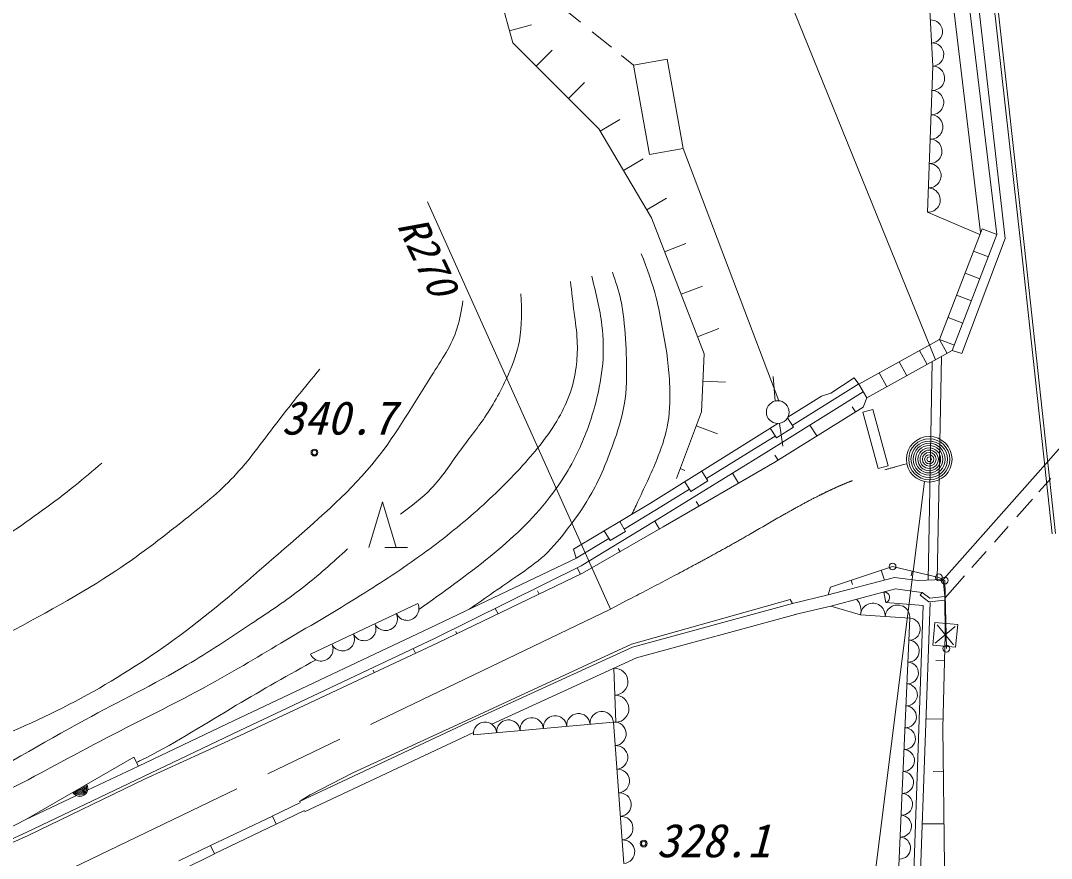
# Model space of a CAD drawing. Units: millimetres, scale not verified. Extents: x 40000 to 680000, y 20000 to 380000.
# Drawn here: x 289348 to 334512, y 276011 to 312716 of the extents above; entities that cross this region are included whole.
import ezdxf
from ezdxf.enums import TextEntityAlignment as Align

# ---------------------------------------------------------------- set-up
doc = ezdxf.new("R2010")
doc.units = ezdxf.units.MM
doc.header["$LTSCALE"] = 1000
doc.linetypes.add('CHAIN', pattern=[18.5, 12, -1.5, 3.5, -1.5])
for name, color, linetype, lineweight in [('M-BGD', 7, 'Continuous', 13), ('M-BMK', 2, 'CHAIN', 13), ('M-BMK-SRVR', 3, 'Continuous', 13), ('M-STR-HTXT', 7, 'Continuous', 13)]:
    doc.layers.add(name, color=color, linetype=linetype, lineweight=lineweight)
doc.styles.add('ＭＳ ゴシック', font='')
doc.styles.get('ＭＳ ゴシック').set_extended_font_data('MS Gothic')

msp = doc.modelspace()

# ---------------------------------------------------------------- linework, layer by layer
at = {"layer": 'M-BGD'}
for p, q in [((329438, 297852), (317667, 326862)), ((333189, 302757), (330745, 324667)), ((333338, 302773), (330894, 324683)), ((309208, 318063), (310910, 311741)), ((329319, 310726), (329033, 315774)), ((330201, 313436), (331412, 303427)), ((330896, 313518), (332128, 303338)), ((331301, 313532), (332484, 303177)), ((313875, 312649), (313213, 313183)), ((311733, 312529), (310768, 312269)), ((315234, 311553), (314396, 312229)), ((310910, 311741), (314679, 307972)), ((312644, 311421), (311937, 310714)), ((316207, 310769), (315678, 311195)), ((317684, 311031), (316207, 310769)), ((316902, 306849), (316207, 310769)), ((318379, 307111), (317684, 311031)), ((329086, 304321), (329319, 310726)), ((314059, 310007), (313351, 309300)), ((315601, 308377), (314742, 307867)), ((314679, 307972), (316989, 304082)), ((347166, 307859), (329690, 288147)), ((318379, 307111), (316902, 306849)), ((322566, 296060), (318379, 307111)), ((316622, 306657), (315763, 306147)), ((317644, 304938), (316784, 304427)), ((316989, 304082), (319299, 298124)), ((329086, 304321), (331378, 303338)), ((331475, 303590), (329610, 298746)), ((332128, 303338), (331475, 303590)), ((332128, 303338), (330171, 298257)), ((332484, 303177), (330587, 298130)), ((318499, 302953), (317567, 302592)), ((331755, 302369), (331102, 302621)), ((334541, 290233), (333189, 302757)), ((334690, 290250), (333338, 302773)), ((331382, 301401), (330729, 301652)), ((319222, 301088), (318290, 300727)), ((331009, 300432), (330356, 300684)), ((330636, 299463), (329983, 299715)), ((319945, 299224), (319013, 298862)), ((329610, 298746), (326081, 296795)), ((330263, 298495), (329610, 298746)), ((329948, 298134), (329610, 298746)), ((319299, 298124), (319177, 295571)), ((330171, 298257), (326420, 296183)), ((329066, 297646), (328728, 298258)), ((330587, 298130), (330171, 298257)), ((328184, 297158), (327845, 297771)), ((329111, 288207), (329293, 297771)), ((329511, 288225), (329697, 297995)), ((327302, 296670), (326963, 297283)), ((320240, 296869), (319241, 296917)), ((322405, 296047), (322323, 297119)), ((326074, 296808), (323159, 294982)), ((324854, 296400), (325873, 297071)), ((326081, 296795), (325873, 297071)), ((326420, 296183), (326081, 296795)), ((326268, 296457), (322101, 293848)), ((324445, 296260), (324854, 296400)), ((322970, 295338), (324445, 296260)), ((326420, 296183), (326265, 295786)), ((319177, 295571), (318083, 292653)), ((326265, 295786), (322393, 293370)), ((325789, 295800), (325929, 295576)), ((326254, 295557), (326688, 295675)), ((326925, 293097), (326254, 295557)), ((326688, 295675), (327359, 293216)), ((316948, 291571), (322529, 295062)), ((319884, 294609), (318948, 294960)), ((322598, 295067), (322747, 294078)), ((323211, 294898), (322954, 295309)), ((323933, 294995), (324232, 294517)), ((322409, 294513), (321890, 294188)), ((322461, 294430), (322196, 294854)), ((323211, 294898), (322461, 294430)), ((321890, 294188), (319402, 292651)), ((322101, 293848), (317419, 290956)), ((322395, 293683), (322535, 293458)), ((322393, 293370), (317507, 290530)), ((327359, 293216), (326925, 293097)), ((318455, 293009), (318246, 293087)), ((319462, 292554), (319197, 292978)), ((320537, 292882), (320808, 292448)), ((318712, 292085), (318447, 292509)), ((319462, 292554), (318712, 292085)), ((334482, 292648), (333966, 292066)), ((318649, 292186), (317210, 291297)), ((304607, 289629), (305207, 291629)), ((305207, 291629), (305807, 289629)), ((313572, 289557), (316948, 291571)), ((318948, 291652), (319078, 291443)), ((333679, 291742), (332994, 290969)), ((317419, 290956), (313904, 288826)), ((317210, 291297), (315793, 290438)), ((317507, 290530), (313970, 288503)), ((315854, 290336), (315597, 290765)), ((317132, 290782), (317347, 290438)), ((332619, 290546), (332012, 289862)), ((315120, 290031), (313697, 289168)), ((315178, 289933), (314922, 290362)), ((315854, 290336), (315178, 289933)), ((305307, 289629), (306307, 289629)), ((313572, 289557), (313697, 289168)), ((315523, 289584), (315611, 289443)), ((313727, 289185), (307264, 286098)), ((331651, 289455), (331026, 288749)), ((313904, 288826), (307478, 285646)), ((313728, 288739), (313876, 288458)), ((324833, 287893), (327553, 288799)), ((327199, 288206), (327056, 288634)), ((327553, 288799), (329582, 288321)), ((328370, 288393), (328418, 288595)), ((313970, 288503), (307635, 285457)), ((324733, 287551), (327644, 288324)), ((325796, 288005), (325733, 288193)), ((327644, 288324), (328676, 288189)), ((328676, 288189), (329777, 288236)), ((329839, 288185), (329582, 288321)), ((329777, 288236), (329842, 287480)), ((329839, 288185), (329911, 285203)), ((330706, 288389), (329857, 287432)), ((312001, 287727), (312072, 287591)), ((324733, 287551), (324833, 287893)), ((324848, 287064), (327677, 287815)), ((327677, 287815), (328611, 287693)), ((328611, 287693), (328850, 287657)), ((316116, 285397), (323068, 287351)), ((323068, 287351), (323162, 287179)), ((323162, 287179), (324733, 287551)), ((327264, 287218), (327167, 287680)), ((328850, 287657), (328760, 287537)), ((329143, 287251), (328760, 287537)), ((329185, 287407), (328850, 287657)), ((329859, 287331), (329143, 287251)), ((329842, 287480), (329185, 287407)), ((329862, 285805), (329842, 287480)), ((302046, 284954), (306751, 287183)), ((310142, 286965), (310269, 286723)), ((316162, 285265), (323162, 287179)), ((323278, 286693), (324848, 287065)), ((326148, 286688), (324848, 287065)), ((327264, 287218), (328891, 287094)), ((328891, 287094), (328462, 274863)), ((329196, 287223), (328762, 274851)), ((316333, 284794), (323294, 286697)), ((328309, 286531), (326148, 286688)), ((327799, 275025), (328309, 286531)), ((329410, 286349), (329318, 285353)), ((330406, 286257), (329410, 286349)), ((307264, 286098), (298711, 282047)), ((308412, 285957), (308465, 285856)), ((329426, 285444), (330297, 286167)), ((330223, 285370), (329500, 286240)), ((330313, 285261), (330406, 286257)), ((307478, 285646), (298926, 281595)), ((298965, 281401), (307635, 285457)), ((329762, 281735), (329862, 285805)), ((306548, 285206), (306656, 284999)), ((308881, 282054), (316116, 285397)), ((308941, 281959), (316162, 285265)), ((329318, 285353), (330313, 285261)), ((309994, 281891), (316333, 284794)), ((329442, 284677), (329834, 284667)), ((304789, 284254), (304843, 284151)), ((315429, 281976), (315347, 284342)), ((315429, 281976), (315347, 284342)), ((298711, 282047), (294519, 280057)), ((308941, 281959), (301569, 278498)), ((303911, 279761), (308881, 282054)), ((315322, 281985), (309187, 281425)), ((315775, 275783), (315322, 281985)), ((329017, 282127), (329771, 282108)), ((298926, 281595), (294734, 279605)), ((294802, 279494), (298965, 281401)), ((309187, 281522), (301781, 278045)), ((329823, 275689), (329762, 281735)), ((289581, 277718), (294302, 280440)), ((294518, 280057), (292282, 278997)), ((294519, 280057), (294302, 280440)), ((294734, 279605), (289620, 277164)), ((302039, 278802), (303911, 279761)), ((329330, 279824), (329781, 279829)), ((289677, 277006), (294802, 279494)), ((291790, 278764), (289581, 277718)), ((301569, 278498), (302039, 278802)), ((300377, 277866), (301609, 278466)), ((297663, 276569), (300380, 277867)), ((300380, 277867), (300552, 277506)), ((300552, 277506), (301784, 278106)), ((286421, 276098), (289581, 277718)), ((297836, 276208), (300552, 277506)), ((328855, 277521), (329804, 277530)), ((288724, 276744), (289620, 277164)), ((289677, 277006), (288832, 276634)), ((296280, 275901), (297663, 276569)), ((297663, 276569), (297841, 276210)), ((296334, 275464), (297841, 276210))]:
    msp.add_line(p, q, dxfattribs=at)
for centre, radius in [((322523, 295562), 500), ((302223, 293791), 150), ((302223, 293791), 100), ((327553, 288799), 150), ((329582, 288321), 150), ((329839, 288185), 150), ((329911, 285203), 150), ((316648, 276661), 150), ((316648, 276661), 100)]:
    msp.add_circle(centre, radius, dxfattribs=at)
for centre, radius, start, end in [((329233, 312240), 506, 273.2435, 93.2435), ((329290, 311231), 506, 273.2435, 93.2435), ((329299, 310192), 534, 267.9222, 87.9222), ((329261, 309125), 534, 267.9222, 87.9222), ((329222, 308057), 534, 267.9222, 87.9222), ((329183, 306990), 534, 267.9222, 87.9222), ((329144, 305922), 534, 267.9222, 87.9222), ((329106, 304855), 534, 267.9222, 87.9222), ((325498, 286876), 677, 343.8331, 45.8819), ((327191, 287444), 237, 288.0945, 95.7424), ((306280, 286960), 521, 205.3442, 25.3442), ((326688, 286648), 542, 355.8529, 175.8529), ((327769, 286570), 542, 355.8529, 175.8529), ((305339, 286514), 521, 205.3442, 25.3442), ((328288, 286052), 480, 267.4617, 87.4617), ((304398, 286069), 521, 205.3442, 25.3442), ((303457, 285623), 521, 205.3442, 25.3442), ((328245, 285093), 480, 267.4617, 87.4617), ((302516, 285177), 521, 205.3442, 25.3442), ((328203, 284134), 480, 267.4617, 87.4617), ((315367, 283751), 592, 271.9823, 91.9823), ((328160, 283175), 480, 267.4617, 87.4617), ((315408, 282567), 592, 271.9823, 91.9823), ((313788, 281845), 513, 5.2173, 185.2173), ((314811, 281938), 513, 5.2173, 185.2173), ((328118, 282216), 480, 267.4617, 87.4617), ((309698, 281471), 513, 5.2173, 185.2173), ((310721, 281565), 513, 5.2173, 185.2173), ((311743, 281658), 513, 5.2173, 185.2173), ((312766, 281751), 513, 5.2173, 185.2173), ((315360, 281468), 518, 274.1793, 94.1793), ((328075, 281258), 480, 267.4617, 87.4617), ((315435, 280434), 518, 274.1793, 94.1793), ((328033, 280299), 480, 267.4617, 87.4617), ((315511, 279401), 518, 274.1793, 94.1793), ((327990, 279340), 480, 267.4617, 87.4617), ((291942, 279079), 350, 209.9726, 29.9726), ((291942, 279079), 300, 209.9726, 29.9726), ((291942, 279079), 250, 209.9726, 29.9726), ((291942, 279079), 200, 209.9726, 29.9726), ((291942, 279079), 150, 209.9726, 29.9726), ((291942, 279079), 100, 209.9726, 29.9726), ((291942, 279079), 50, 209.9726, 29.9726), ((315586, 278367), 518, 274.1793, 94.1793), ((327948, 278381), 480, 267.4617, 87.4617), ((315662, 277333), 518, 274.1793, 94.1793), ((327905, 277422), 480, 267.4617, 87.4617), ((327863, 276463), 480, 267.4617, 87.4617), ((315737, 276300), 518, 274.1793, 94.1793)]:
    msp.add_arc(centre, radius, start, end, dxfattribs=at)
for points, knots in [([(316136, 291087), (316230, 291291), (316324, 291496), (316419, 291699), (316719, 292342), (317030, 292979), (317288, 293642), (317471, 294113), (317627, 294598), (317712, 295094), (317811, 295674), (317813, 296270), (317782, 296860), (317762, 297245), (317729, 297627), (317678, 298007), (317621, 298435), (317543, 298861), (317465, 299286), (317385, 299715), (317306, 300143), (317197, 300564), (317027, 301223), (316785, 301862), (316542, 302502)], [0, 0, 0, 0, 1, 1, 1, 2, 2, 2, 3, 3, 3, 4, 4, 4, 5, 5, 5, 6, 6, 6, 7, 7, 7, 8, 8, 8, 8]), ([(309007, 286931), (309717, 287423), (310427, 287915), (311141, 288408), (311542, 288685), (311943, 288961), (312299, 289288), (312688, 289645), (313022, 290061), (313344, 290486), (313720, 290983), (314079, 291491), (314381, 292031), (314753, 292697), (315039, 293411), (315299, 294135), (315506, 294709), (315697, 295288), (315798, 295883), (315909, 296541), (315910, 297218), (315890, 297890), (315872, 298481), (315839, 299067), (315773, 299652), (315743, 299920), (315706, 300188), (315649, 300451), (315558, 300876), (315417, 301288), (315276, 301700)], [0, 0, 0, 0, 1, 1, 1, 2, 2, 2, 3, 3, 3, 4, 4, 4, 5, 5, 5, 6, 6, 6, 7, 7, 7, 8, 8, 8, 9, 9, 9, 10, 10, 10, 10]), ([(285375, 277209), (285438, 277250), (285500, 277290), (285565, 277327), (285707, 277411), (285857, 277483), (286004, 277558), (286152, 277633), (286298, 277711), (286445, 277788), (287324, 278250), (288212, 278697), (289093, 279155), (290641, 279961), (292168, 280805), (293720, 281604), (294963, 282244), (296222, 282857), (297449, 283526), (298566, 284135), (299656, 284790), (300751, 285439), (301925, 286135), (303104, 286823), (304262, 287544), (305177, 288113), (306080, 288703), (306952, 289337), (307780, 289939), (308580, 290579), (309345, 291258), (310089, 291919), (310801, 292616), (311466, 293361), (312044, 294007), (312587, 294691), (313000, 295451), (313196, 295812), (313363, 296191), (313484, 296584), (313592, 296933), (313662, 297294), (313702, 297658), (313741, 298004), (313751, 298353), (313734, 298701), (313714, 299111), (313655, 299519), (313602, 299928), (313543, 300381), (313491, 300834), (313440, 301288)], [0, 0, 0, 0, 1, 1, 1, 2, 2, 2, 3, 3, 3, 4, 4, 4, 5, 5, 5, 6, 6, 6, 7, 7, 7, 8, 8, 8, 9, 9, 9, 10, 10, 10, 11, 11, 11, 12, 12, 12, 13, 13, 13, 14, 14, 14, 15, 15, 15, 16, 16, 16, 17, 17, 17, 17]), ([(306799, 286918), (307856, 287667), (308914, 288417), (309921, 289239), (310866, 290009), (311767, 290844), (312514, 291805), (313045, 292489), (313499, 293237), (313858, 294025), (314155, 294675), (314388, 295353), (314565, 296045), (314702, 296582), (314806, 297129), (314851, 297681), (314898, 298241), (314884, 298807), (314816, 299365), (314729, 300094), (314550, 300807), (314371, 301521)], [0, 0, 0, 0, 1, 1, 1, 2, 2, 2, 3, 3, 3, 4, 4, 4, 5, 5, 5, 6, 6, 6, 7, 7, 7, 7]), ([(269155, 273657), (270543, 274350), (271930, 275043), (273346, 275672), (275081, 276441), (276858, 277112), (278636, 277777), (280431, 278449), (282226, 279113), (284033, 279748), (285508, 280266), (286991, 280764), (288439, 281354), (289936, 281963), (291395, 282670), (292799, 283475), (294192, 284273), (295531, 285167), (296805, 286139), (298313, 287290), (299729, 288550), (301167, 289808), (302502, 290977), (303857, 292144), (304944, 293515), (305841, 294645), (306557, 295914), (307352, 297156), (307787, 297836), (308247, 298508), (308483, 299260), (308602, 299640), (308664, 300040), (308727, 300440)], [0, 0, 0, 0, 1, 1, 1, 2, 2, 2, 3, 3, 3, 4, 4, 4, 5, 5, 5, 6, 6, 6, 7, 7, 7, 8, 8, 8, 9, 9, 9, 10, 10, 10, 11, 11, 11, 11]), ([(305993, 291095), (306466, 291445), (306938, 291795), (307338, 292214), (307802, 292698), (308169, 293273), (308567, 293822), (308939, 294334), (309337, 294822), (309690, 295342), (310090, 295932), (310431, 296564), (310720, 297224), (310928, 297698), (311109, 298186), (311203, 298688), (311328, 299357), (311298, 300050), (311267, 300743)], [0, 0, 0, 0, 1, 1, 1, 2, 2, 2, 3, 3, 3, 4, 4, 4, 5, 5, 5, 6, 6, 6, 6]), ([(302452, 297445), (301797, 296644), (301142, 295843), (300513, 295017), (299921, 294239), (299352, 293440), (298684, 292733), (298040, 292052), (297303, 291457), (296563, 290870), (295504, 290031), (294438, 289209), (293315, 288472), (291650, 287379), (289860, 286473), (288119, 285493), (286779, 284739), (285468, 283941), (284160, 283137), (282500, 282116), (280844, 281087), (279156, 280112), (277560, 279190), (275935, 278318), (274280, 277506), (272616, 276690), (270921, 275934), (269198, 275253), (267156, 274446), (265075, 273743), (263002, 273017), (260123, 272009), (257261, 270955), (254400, 269896), (252243, 269098), (250086, 268296), (247887, 267614), (246287, 267118), (244664, 266685), (243023, 266360), (240900, 265939), (238746, 265699), (236603, 265352), (234423, 264999), (232254, 264536), (230063, 264381), (228145, 264245), (226210, 264345), (224275, 264446)], [0, 0, 0, 0, 1, 1, 1, 2, 2, 2, 3, 3, 3, 4, 4, 4, 5, 5, 5, 6, 6, 6, 7, 7, 7, 8, 8, 8, 9, 9, 9, 10, 10, 10, 11, 11, 11, 12, 12, 12, 13, 13, 13, 14, 14, 14, 15, 15, 15, 16, 16, 16, 16]), ([(263902, 274819), (264958, 275390), (266014, 275961), (267066, 276537), (268494, 277318), (269916, 278110), (271326, 278922), (272294, 279479), (273256, 280046), (274207, 280633), (275437, 281393), (276648, 282187), (277874, 282954), (278854, 283568), (279845, 284164), (280830, 284771), (281342, 285086), (281853, 285404), (282358, 285731), (283489, 286464), (284588, 287244), (285691, 288020), (286740, 288758), (287792, 289492), (288845, 290227), (289827, 290913), (290810, 291600), (291742, 292352), (292137, 292670), (292523, 293000), (292909, 293331)], [0, 0, 0, 0, 1, 1, 1, 2, 2, 2, 3, 3, 3, 4, 4, 4, 5, 5, 5, 6, 6, 6, 7, 7, 7, 8, 8, 8, 9, 9, 9, 10, 10, 10, 10]), ([(233603, 261899), (235375, 262145), (237147, 262392), (238921, 262627), (240302, 262809), (241685, 262985), (243057, 263226), (244203, 263427), (245342, 263674), (246463, 263981), (247686, 264316), (248888, 264722), (250097, 265104), (251349, 265501), (252608, 265871), (253858, 266273), (255096, 266671), (256324, 267099), (257553, 267526), (258935, 268006), (260317, 268484), (261693, 268981), (263014, 269458), (264328, 269951), (265640, 270453), (266773, 270887), (267903, 271327), (269034, 271764), (270204, 272216), (271375, 272664), (272534, 273141), (273659, 273604), (274773, 274093), (275906, 274537), (277050, 274986), (278213, 275389), (279342, 275870), (280478, 276355), (281579, 276918), (282711, 277416), (283967, 277969), (285261, 278441), (286505, 279013), (288454, 279910), (290283, 281055), (292173, 282082), (293659, 282890), (295183, 283626), (296635, 284485), (297598, 285054), (298529, 285677), (299463, 286297), (300222, 286801), (300982, 287303), (301698, 287862), (302383, 288397), (303028, 288984), (303672, 289571)], [0, 0, 0, 0, 1, 1, 1, 2, 2, 2, 3, 3, 3, 4, 4, 4, 5, 5, 5, 6, 6, 6, 7, 7, 7, 8, 8, 8, 9, 9, 9, 10, 10, 10, 11, 11, 11, 12, 12, 12, 13, 13, 13, 14, 14, 14, 15, 15, 15, 16, 16, 16, 17, 17, 17, 18, 18, 18, 19, 19, 19, 19]), ([(294465, 280231), (294593, 280294), (294721, 280358), (294848, 280422), (296205, 281111), (297488, 281937), (298796, 282717), (299948, 283404), (301120, 284056), (302291, 284708)], [0, 0, 0, 0, 1, 1, 1, 2, 2, 2, 3, 3, 3, 3])]:
    msp.add_open_spline(points, degree=3, knots=knots, dxfattribs=at)
at = {"layer": 'M-BMK'}
msp.add_line((288015, 273860), (315193, 286937), dxfattribs=at)
msp.add_open_spline([(315193, 286937), (317235, 287994), (319277, 289052), (321285, 290204), (322851, 291103), (324396, 292059), (326080, 292670), (326764, 292918), (327472, 293109), (328179, 293300)], degree=3, knots=[0, 0, 0, 0, 1, 1, 1, 2, 2, 2, 3, 3, 3, 3], dxfattribs=at)
at = {"layer": 'M-BMK-SRVR'}
msp.add_line((322505, 241456), (328958, 292517), dxfattribs=at)
for radius in [1000, 900, 800, 700, 600, 500, 400, 300, 200, 100]:
    msp.add_circle((329159, 293497), radius, dxfattribs=at)
at = {"layer": 'M-STR-HTXT'}
msp.add_line((315193, 286937), (307178, 304774), dxfattribs=at)

# ---------------------------------------------------------------- texts
at = {"layer": 'M-BGD', "style": 'ＭＳ ゴシック', "oblique": 15}
for s, p in [('340.7', (300773, 294136)), ('328.1', (317203, 275621))]:
    msp.add_text(s, height=1466, dxfattribs=at).set_placement(p, align=Align.BOTTOM_LEFT)
at = {"layer": 'M-STR-HTXT', "style": 'ＭＳ ゴシック', "oblique": 15}
msp.add_text('R270', height=1320, rotation=295.346, dxfattribs=at).set_placement((307017, 304305), align=Align.TOP_LEFT)

doc.saveas('drawing.dxf')
